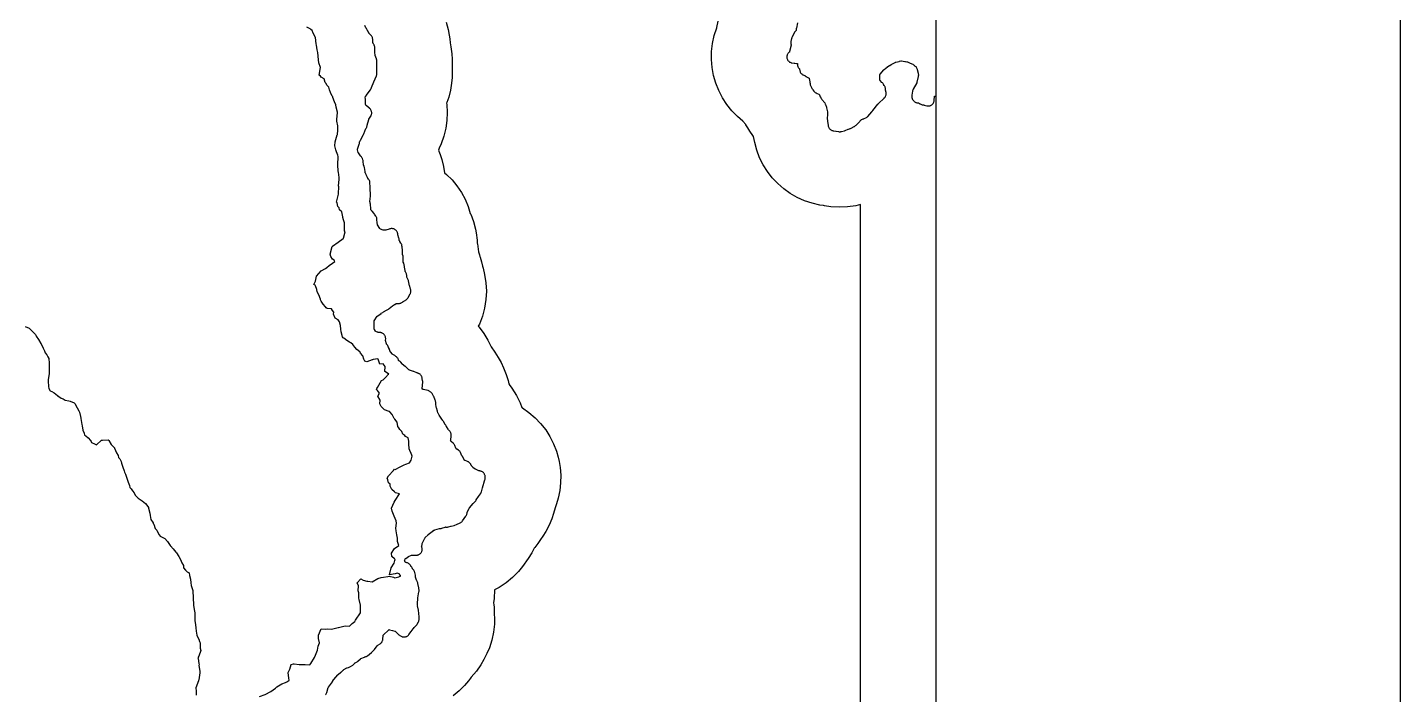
# Model space of a CAD drawing. Header units: millimetres. Extents: x 0 to 600, y 0 to 900.
# Drawn here: x 472.4 to 600, y 197.2 to 259.2 of the extents above; entities that cross this region are included whole.
import ezdxf

# ---------------------------------------------------------------- set-up
doc = ezdxf.new("R2010")
doc.units = ezdxf.units.MM
for name, color, linetype in [('CORTE', 1, 'Continuous'), ('GRABADO', 5, 'Continuous'), ('HOJA', 8, 'Continuous')]:
    doc.layers.add(name, color=color, linetype=linetype)

msp = doc.modelspace()

# ---------------------------------------------------------------- linework, layer by layer
at = {"layer": 'CORTE'}
for points in [[(556.82, 368.69), (556.82, 137.13), (556.82, 136.65), (556.82, 132.47), (556.82, 129.41), (556.82, 128.27)], [(493.98, 197.02), (494.51, 197.2), (495.02, 197.48), (495.47, 197.79), (495.54, 197.85), (495.59, 197.89), (496.07, 198.19), (496.39, 198.31), (496.59, 198.41), (496.74, 198.54), (496.7, 198.7), (496.65, 199.23), (496.8, 199.56), (496.93, 199.97), (497.13, 200.04), (497.2, 200.05), (497.68, 199.98), (498.22, 199.98), (498.23, 199.98), (498.66, 199.94), (498.67, 199.94), (498.67, 199.95), (498.74, 200.06), (499.09, 200.64), (499.17, 200.85), (499.37, 201.32), (499.44, 201.68), (499.57, 202), (499.47, 202.39), (499.45, 202.7), (499.72, 203.29), (500.13, 203.25), (500.28, 203.28), (500.66, 203.27), (500.79, 203.3), (501.28, 203.41), (501.31, 203.41), (501.43, 203.45), (501.83, 203.54), (501.94, 203.58), (502.35, 203.54), (502.59, 203.78), (502.84, 203.99), (502.89, 204.11), (503.35, 204.79), (503.35, 205.47), (503.35, 205.48), (503.25, 206.01), (503.2, 206.14), (503.2, 206.65), (503.15, 206.84), (503.17, 207.3), (503.06, 207.56), (503.41, 207.94), (503.61, 207.83), (503.96, 207.73), (504.04, 207.73), (504.46, 207.65), (504.96, 207.98), (505.3, 208.05), (505.5, 208.09), (505.91, 208.16), (506.04, 208.18), (506.42, 208.09), (506.57, 208.03), (506.92, 208.13), (507.05, 208.19), (507.1, 208.21), (507.06, 208.22), (507.02, 208.37), (506.78, 208.46), (506.58, 208.41), (506.05, 208.3), (506.22, 208.97), (506.49, 209.4), (506.56, 209.65), (506.58, 209.74), (506.51, 209.81), (506.27, 210), (506.25, 210.34), (506.51, 210.77), (506.93, 211.05), (506.79, 211.42), (506.81, 211.71), (506.74, 212.04), (506.67, 212.4), (506.66, 212.64), (506.7, 213.1), (506.68, 213.34), (506.49, 213.77), (506.49, 213.77), (506.3, 214.22), (506.26, 214.5), (506.49, 215.05), (506.59, 215.23), (506.99, 215.84), (506.61, 215.93), (506.51, 216.02), (506.27, 216.23), (506.11, 216.56), (506.11, 216.74), (505.97, 216.87), (505.89, 217.15), (505.83, 217.28), (505.98, 217.5), (506.44, 218.01), (506.53, 218.12), (506.6, 218.11), (507.05, 218.36), (507.43, 218.54), (507.58, 218.58), (507.91, 218.72), (508.06, 218.96), (508.18, 219.35), (508.15, 219.44), (508.06, 219.59), (507.95, 219.87), (507.88, 220.03), (507.85, 220.47), (507.85, 220.74), (507.8, 221.05), (507.56, 221.18), (507.47, 221.26), (507.3, 221.39), (507.19, 221.63), (507.02, 221.82), (506.93, 221.97), (506.82, 222.1), (506.78, 222.49), (506.55, 222.78), (506.52, 222.8), (506.5, 222.84), (506.3, 223.22), (506.09, 223.47), (506.06, 223.5), (506.03, 223.5), (505.61, 223.64), (505.47, 223.76), (505.28, 223.94), (505.16, 224.2), (505.18, 224.55), (504.98, 224.91), (505.12, 225.19), (504.93, 225.44), (504.86, 225.52), (504.88, 225.63), (504.93, 225.71), (505.31, 226.36), (505.47, 226.44), (505.7, 226.66), (505.98, 226.96), (505.99, 226.96), (505.98, 226.99), (505.62, 227.2), (505.67, 227.66), (505.56, 227.79), (505.48, 227.91), (505.15, 227.89), (505.02, 228.34), (504.99, 228.38), (504.98, 228.39), (504.53, 228.31), (504.49, 228.28), (504.46, 228.28), (503.94, 228.09), (503.78, 228.17), (503.67, 228.36), (503.59, 228.66), (503.36, 228.91), (503.32, 228.99), (503.29, 229.03), (503.02, 229.26), (502.84, 229.47), (502.74, 229.6), (502.66, 229.72), (502.47, 229.88), (502.34, 229.92), (502.1, 230.09), (501.82, 230.29), (501.74, 230.33), (501.68, 230.44), (501.58, 230.88), (501.53, 231.15), (501.51, 231.49), (501.41, 231.82), (501.35, 231.92), (501.28, 232.02), (501.01, 232.15), (500.87, 232.54), (500.88, 232.72), (500.75, 232.87), (500.66, 233.03), (500.26, 233.06), (500.18, 233.12), (500.12, 233.2), (499.9, 233.46), (499.7, 233.75), (499.65, 233.87), (499.64, 233.92), (499.48, 234.32), (499.34, 234.61), (499.32, 234.81), (499.17, 235.16), (499.14, 235.23), (499.04, 235.3), (499.17, 235.59), (499.29, 236.06), (499.72, 236.57), (500.12, 236.78), (500.24, 236.87), (500.44, 237.04), (500.77, 237.28), (500.97, 237.43), (500.91, 237.56), (500.76, 237.65), (500.6, 237.89), (500.54, 238.11), (500.74, 238.83), (500.76, 238.85), (501.29, 239.22), (501.76, 239.55), (501.78, 239.59), (501.93, 240.18), (501.87, 240.29), (501.87, 240.89), (501.88, 241.02), (501.78, 241.3), (501.73, 241.5), (501.73, 241.57), (501.64, 242.04), (501.41, 242.24), (501.39, 242.41), (501.26, 242.53), (501.21, 242.87), (501.15, 242.95), (501.26, 243.44), (501.33, 243.67), (501.32, 243.74), (501.35, 244.35), (501.33, 244.45), (501.39, 245.06), (501.39, 245.23), (501.31, 245.74), (501.3, 245.8), (501.26, 246.44), (501.3, 247.14), (501.3, 247.19), (501.26, 247.32), (501.12, 247.62), (501.08, 247.81), (500.99, 248.16), (501.01, 248.54), (501.21, 249.18), (501.22, 249.23), (501.26, 249.64), (501.27, 249.91), (501.27, 249.92), (501.26, 250.03), (501.17, 250.48), (501.16, 250.61), (501.22, 251.26), (501.22, 251.29), (501.1, 251.77), (501.06, 251.98), (500.96, 252.27), (500.8, 252.67), (500.79, 252.73), (500.74, 252.8), (500.58, 253.14), (500.48, 253.37), (500.43, 253.63), (500.23, 253.81), (500.16, 253.95), (500.07, 254.05), (499.98, 254.4), (499.71, 254.56), (499.65, 254.64), (499.52, 254.74), (499.66, 255.44), (499.66, 255.46), (499.5, 255.9), (499.47, 256.15), (499.42, 256.49), (499.39, 256.85), (499.35, 257.09), (499.28, 257.54), (499.25, 257.65), (499.17, 258.23), (498.97, 258.64), (498.86, 258.9), (498.75, 258.99), (498.68, 259.04), (498.39, 259.2)], [(511.33, 259.66), (511.51, 258.97), (511.61, 258.47), (511.65, 258.11), (511.69, 257.75), (511.77, 257.38), (511.86, 256.72), (511.88, 256.21), (511.88, 255.83), (511.88, 255.83), (511.89, 255.34), (511.87, 254.52), (511.83, 254), (511.73, 253.34), (511.56, 252.69), (511.39, 252.2), (511.36, 252.13), (511.38, 252.02), (511.42, 251.28), (511.39, 250.54), (511.28, 249.8), (511.11, 249.07), (510.86, 248.37), (510.67, 247.96), (510.6, 247.76), (510.63, 247.69), (510.76, 247.37), (510.93, 246.89), (511.09, 246.24), (511.18, 245.67), (511.36, 245.52), (511.87, 245.01), (512.33, 244.45), (512.74, 243.85), (513.08, 243.22), (513.36, 242.55), (513.57, 241.9), (513.61, 241.81), (513.86, 241.14), (514.05, 240.44), (514.14, 239.89), (514.18, 239.58), (514.2, 239.44), (514.22, 239.13), (514.24, 239.07), (514.33, 238.33), (514.42, 238.04), (514.46, 237.88), (514.47, 237.84), (514.6, 237.38), (514.69, 236.98), (514.75, 236.81), (514.9, 236.22), (515.02, 235.45), (515.06, 234.66), (515.02, 233.88), (514.89, 233.1), (514.69, 232.34), (514.41, 231.61), (514.3, 231.41), (514.38, 231.32), (514.82, 230.74), (515.19, 230.12), (515.46, 229.57), (515.52, 229.49), (515.86, 229), (516.17, 228.51), (516.43, 228.04), (516.64, 227.56), (516.89, 226.92), (517.07, 226.38), (517.15, 226.06), (517.23, 225.91), (517.26, 225.86), (517.43, 225.65), (517.85, 224.99), (518.19, 224.28), (518.35, 223.85), (518.41, 223.82), (519.02, 223.39), (519.59, 222.91), (520.1, 222.37), (520.57, 221.78), (520.97, 221.15), (521.3, 220.49), (521.57, 219.79), (521.73, 219.24), (521.82, 218.84), (521.91, 218.3), (521.97, 217.58), (521.96, 216.86), (521.88, 216.14), (521.73, 215.44), (521.57, 214.92), (521.53, 214.81), (521.5, 214.73), (521.45, 214.54), (521.31, 214.02), (521.15, 213.53), (520.9, 212.93), (520.59, 212.34), (520.32, 211.92), (520.09, 211.6), (519.83, 211.22), (519.56, 210.85), (519.5, 210.78), (519.28, 210.35), (518.94, 209.82), (518.42, 209.09), (518.04, 208.62), (517.49, 208.06), (516.89, 207.57), (516.24, 207.14), (515.82, 206.92), (515.79, 206.12), (515.72, 205.7), (515.75, 205.51), (515.77, 205.3), (515.8, 204.79), (515.8, 204.67), (515.82, 204.3), (515.81, 203.73), (515.72, 202.98), (515.57, 202.25), (515.34, 201.54), (515.1, 201.01), (514.83, 200.46), (514.56, 199.96), (514.13, 199.36), (513.65, 198.79), (513.58, 198.72), (513.39, 198.47), (513.04, 198.04), (512.54, 197.53), (511.99, 197.07)], [(549.82, 159.69), (549.82, 242.72), (549.39, 242.61), (548.62, 242.5), (547.84, 242.47), (547.07, 242.51), (546.49, 242.61), (546.37, 242.63), (546.04, 242.67), (545.32, 242.84), (544.62, 243.07), (543.94, 243.38), (543.3, 243.74), (542.7, 244.17), (542.14, 244.66), (541.63, 245.2), (541.18, 245.78), (540.78, 246.41), (540.45, 247.07), (540.19, 247.76), (539.99, 248.47), (539.89, 249.03), (539.89, 249.05), (539.83, 249.12), (539.54, 249.53), (539.34, 249.84), (539.18, 250.12), (539.16, 250.14), (538.88, 250.48), (538.39, 250.89), (537.87, 251.42), (537.4, 252.01), (536.99, 252.63), (536.65, 253.3), (536.37, 253.99), (536.17, 254.71), (536.03, 255.45), (535.97, 256.2), (535.99, 256.94), (536.07, 257.69), (536.23, 258.42), (536.47, 259.13), (536.47, 259.13), (536.47, 259.16), (536.6, 259.76)], [(472.21, 231.39), (472.57, 231.22), (472.6, 231.2), (472.62, 231.19), (472.91, 230.89), (473.16, 230.63), (473.21, 230.57), (473.24, 230.5), (473.44, 230.17), (473.66, 229.81), (473.67, 229.79), (473.69, 229.77), (473.88, 229.36), (474, 229.11), (474.07, 228.93), (474.21, 228.75), (474.32, 228.56), (474.4, 228.4), (474.43, 227.97), (474.43, 227.69), (474.45, 227.3), (474.43, 226.99), (474.34, 226.45), (474.35, 226.3), (474.37, 225.82), (474.42, 225.63), (474.53, 225.41), (474.7, 225.35), (474.9, 225.22), (475.22, 224.97), (475.24, 224.96), (475.24, 224.95), (475.56, 224.72), (475.75, 224.65), (475.93, 224.54), (476.25, 224.48), (476.38, 224.45), (476.75, 224.28), (476.79, 224.26), (476.82, 224.23), (477.04, 223.84), (477.2, 223.56), (477.26, 223.42), (477.36, 223.03), (477.39, 222.87), (477.39, 222.83), (477.47, 222.29), (477.5, 222.15), (477.57, 221.74), (477.68, 221.46), (477.73, 221.3), (477.85, 221.22), (478.05, 221.04), (478.28, 220.79), (478.33, 220.7), (478.38, 220.62), (478.64, 220.49), (478.84, 220.4), (479.31, 220.81), (479.36, 220.83), (479.39, 220.83), (479.92, 220.84), (479.95, 220.82), (479.99, 220.79), (480.19, 220.41), (480.48, 220.15), (480.5, 220.1), (480.52, 220.08), (480.68, 219.64), (480.85, 219.39), (480.89, 219.22), (481.01, 219.08), (481.14, 218.85), (481.16, 218.68), (481.27, 218.33), (481.4, 217.99), (481.43, 217.85), (481.54, 217.67), (481.62, 217.4), (481.66, 217.29), (481.77, 216.91), (481.91, 216.6), (481.94, 216.44), (482.05, 216.3), (482.19, 216.11), (482.32, 215.92), (482.42, 215.72), (482.57, 215.56), (482.7, 215.43), (483, 215.24), (483.04, 215.19), (483.07, 215.18), (483.38, 214.94), (483.62, 214.67), (483.67, 214.56), (483.67, 214.5), (483.8, 214.03), (483.83, 213.81), (483.88, 213.46), (484.1, 213.13), (484.1, 213.07), (484.15, 213.02), (484.28, 212.62), (484.44, 212.45), (484.52, 212.24), (484.66, 212.02), (484.75, 211.9), (485.01, 211.78), (485.12, 211.72), (485.17, 211.68), (485.44, 211.41), (485.68, 211.05), (485.69, 211.02), (485.7, 211.01), (485.97, 210.72), (486.22, 210.41), (486.24, 210.4), (486.26, 210.36), (486.49, 210.01), (486.67, 209.67), (486.71, 209.59), (486.76, 209.43), (486.93, 209.17), (486.93, 208.96), (487.09, 208.75), (487.26, 208.6), (487.43, 208.49), (487.49, 208.26), (487.57, 207.92), (487.59, 207.56), (487.64, 207.33), (487.8, 206.86), (487.8, 206.83), (487.81, 206.16), (487.81, 206.16), (487.85, 205.52), (487.85, 205.47), (487.94, 204.95), (487.96, 204.77), (487.96, 204.27), (487.98, 204.08), (488.04, 203.68), (488.05, 203.39), (488.09, 203.07), (488.17, 202.71), (488.22, 202.56), (488.33, 202.34), (488.42, 202.13), (488.46, 202), (488.47, 201.49), (488.53, 201.29), (488.33, 200.76), (488.25, 200.6), (488.27, 200.54), (488.34, 200.06), (488.36, 199.94), (488.35, 199.9), (488.45, 199.37), (488.45, 199.21), (488.34, 198.56), (488.32, 198.5), (488.31, 198.46), (488.05, 197.81), (488.1, 197.51), (488.09, 197.12)]]:
    msp.add_lwpolyline(points, dxfattribs=at)
at = {"layer": 'GRABADO'}
for points in [[(500.11, 197.15), (500.14, 197.2), (500.17, 197.24), (500.2, 197.32), (500.23, 197.39), (500.37, 197.83), (500.38, 197.86), (500.39, 197.88), (500.75, 198.38), (500.75, 198.39), (500.86, 198.55), (500.88, 198.58), (501.26, 199.02), (501.3, 199.05), (501.55, 199.27), (501.56, 199.27), (501.79, 199.48), (501.81, 199.5), (501.83, 199.51), (502.1, 199.66), (502.12, 199.67), (502.14, 199.67), (502.26, 199.7), (502.32, 199.72), (502.37, 199.75), (502.43, 199.78), (502.65, 199.93), (502.7, 199.97), (502.75, 200.01), (502.84, 200.1), (502.85, 200.12), (502.87, 200.13), (503.04, 200.24), (503.08, 200.26), (503.11, 200.29), (503.36, 200.51), (503.39, 200.53), (503.41, 200.54), (503.73, 200.67), (503.76, 200.68), (503.81, 200.69), (503.86, 200.71), (503.91, 200.73), (503.95, 200.76), (504, 200.79), (504, 200.79), (504, 200.8), (504.39, 201.1), (504.45, 201.15), (504.61, 201.32), (504.66, 201.38), (504.92, 201.73), (504.94, 201.76), (504.97, 201.77), (505.18, 201.9), (505.22, 201.93), (505.27, 201.96), (505.3, 202), (505.34, 202.05), (505.37, 202.09), (505.39, 202.14), (505.41, 202.2), (505.43, 202.25), (505.44, 202.3), (505.44, 202.33), (505.47, 202.68), (505.47, 202.72), (505.5, 202.75), (505.98, 203.18), (506.02, 203.22), (506.07, 203.21), (506.34, 203.14), (506.34, 203.14), (506.57, 203.08), (506.6, 203.07), (506.63, 203.05), (506.71, 202.94), (506.74, 202.91), (506.78, 202.88), (506.93, 202.74), (506.93, 202.74), (506.98, 202.7), (507.03, 202.66), (507.08, 202.63), (507.13, 202.6), (507.19, 202.58), (507.25, 202.56), (507.3, 202.55), (507.36, 202.54), (507.41, 202.54), (507.46, 202.54), (507.51, 202.55), (507.56, 202.56), (507.61, 202.57), (507.66, 202.59), (507.71, 202.62), (507.75, 202.65), (507.79, 202.68), (507.83, 202.72), (507.86, 202.76), (508.07, 203.04), (508.07, 203.05), (508.35, 203.41), (508.37, 203.43), (508.38, 203.45), (508.51, 203.56), (508.55, 203.6), (508.58, 203.64), (508.61, 203.68), (508.64, 203.73), (508.76, 203.96), (508.78, 204.02), (508.8, 204.07), (508.81, 204.12), (508.82, 204.18), (508.82, 204.23), (508.81, 204.37), (508.81, 204.39), (508.79, 204.75), (508.78, 204.78), (508.76, 204.96), (508.75, 205.03), (508.65, 205.43), (508.64, 205.46), (508.65, 205.49), (508.66, 205.55), (508.67, 205.63), (508.69, 206.14), (508.69, 206.19), (508.72, 206.36), (508.72, 206.37), (508.8, 206.73), (508.81, 206.79), (508.81, 206.85), (508.81, 206.91), (508.8, 206.97), (508.77, 207.08), (508.77, 207.1), (508.69, 207.52), (508.69, 207.52), (508.68, 207.58), (508.66, 207.64), (508.64, 207.69), (508.61, 207.74), (508.6, 207.76), (508.59, 207.79), (508.58, 207.81), (508.49, 208.08), (508.48, 208.1), (508.48, 208.13), (508.48, 208.17), (508.48, 208.23), (508.47, 208.29), (508.41, 208.52), (508.39, 208.58), (508.37, 208.63), (508.35, 208.69), (508.31, 208.73), (508.2, 208.88), (508.19, 208.9), (508.18, 208.92), (508.16, 208.97), (508.13, 209.01), (508.1, 209.05), (508.08, 209.07), (508.07, 209.09), (508.06, 209.11), (508.04, 209.13), (508.02, 209.18), (507.99, 209.23), (507.95, 209.27), (507.91, 209.31), (507.87, 209.34), (507.83, 209.37), (507.78, 209.4), (507.73, 209.42), (507.67, 209.44), (507.6, 209.45), (507.58, 209.46), (507.55, 209.48), (507.52, 209.49), (507.5, 209.52), (507.48, 209.55), (507.47, 209.59), (507.45, 209.64), (507.47, 209.68), (507.53, 209.8), (507.55, 209.83), (507.57, 209.84), (507.78, 209.99), (507.8, 210), (507.82, 210.01), (508.09, 210.14), (508.11, 210.15), (508.14, 210.15), (508.45, 210.14), (508.46, 210.14), (508.54, 210.14), (508.6, 210.15), (508.65, 210.15), (508.7, 210.17), (508.75, 210.18), (508.8, 210.21), (508.85, 210.23), (508.89, 210.27), (508.93, 210.3), (508.96, 210.34), (509, 210.38), (509.02, 210.43), (509.05, 210.47), (509.07, 210.52), (509.08, 210.58), (509.09, 210.63), (509.09, 210.68), (509.09, 210.73), (509.08, 210.79), (509.07, 210.84), (509.06, 210.89), (509.04, 210.94), (509.05, 210.98), (509.05, 210.99), (509.07, 211.04), (509.09, 211.1), (509.1, 211.18), (509.1, 211.2), (509.11, 211.22), (509.35, 211.73), (509.37, 211.76), (509.38, 211.78), (509.64, 212.04), (509.65, 212.05), (509.66, 212.07), (510.14, 212.43), (510.16, 212.45), (510.19, 212.46), (510.19, 212.46), (510.2, 212.46), (510.23, 212.47), (510.26, 212.48), (510.71, 212.61), (510.73, 212.62), (510.76, 212.62), (510.76, 212.62), (510.81, 212.62), (510.86, 212.63), (510.91, 212.65), (511.23, 212.75), (511.26, 212.76), (511.29, 212.75), (511.34, 212.75), (511.4, 212.75), (511.45, 212.75), (511.5, 212.76), (511.55, 212.77), (511.76, 212.83), (511.78, 212.83), (512.06, 212.91), (512.13, 212.93), (512.27, 212.98), (512.3, 213), (512.63, 213.15), (512.68, 213.17), (512.72, 213.21), (512.77, 213.24), (512.81, 213.28), (512.84, 213.33), (513.15, 213.76), (513.19, 213.81), (513.21, 213.86), (513.24, 213.92), (513.28, 214.07), (513.29, 214.1), (513.47, 214.51), (513.48, 214.53), (513.5, 214.55), (513.82, 214.93), (513.83, 214.95), (514.07, 215.2), (514.1, 215.24), (514.12, 215.27), (514.34, 215.59), (514.34, 215.59), (514.51, 215.83), (514.54, 215.88), (514.56, 215.92), (514.58, 215.96), (514.6, 216.01), (514.7, 216.4), (514.76, 216.6), (514.85, 216.93), (514.86, 216.96), (514.93, 217.15), (514.95, 217.21), (514.96, 217.26), (514.96, 217.31), (514.96, 217.36), (514.96, 217.41), (514.95, 217.47), (514.94, 217.53), (514.92, 217.58), (514.9, 217.63), (514.88, 217.68), (514.85, 217.73), (514.81, 217.77), (514.78, 217.81), (514.74, 217.84), (514.69, 217.88), (514.64, 217.9), (514.6, 217.92), (514.54, 217.94), (514.49, 217.95), (514.44, 217.96), (514.42, 217.96), (514.39, 217.96), (514.36, 217.97), (514.04, 218.13), (514.02, 218.14), (514, 218.15), (513.84, 218.26), (513.83, 218.27), (513.82, 218.29), (513.7, 218.41), (513.68, 218.43), (513.67, 218.46), (513.65, 218.5), (513.63, 218.54), (513.61, 218.59), (513.58, 218.63), (513.55, 218.67), (513.51, 218.7), (513.48, 218.73), (513.44, 218.77), (513.39, 218.8), (513.38, 218.81), (513.32, 218.84), (513.26, 218.86), (513.08, 218.92), (513.04, 218.94), (513.02, 218.97), (512.83, 219.31), (512.82, 219.33), (512.8, 219.36), (512.78, 219.41), (512.77, 219.42), (512.76, 219.44), (512.69, 219.62), (512.67, 219.67), (512.64, 219.71), (512.61, 219.75), (512.58, 219.79), (512.54, 219.83), (512.5, 219.86), (512.46, 219.89), (512.31, 219.98), (512.29, 219.99), (512.28, 220), (512.26, 220.02), (512.25, 220.05), (512.23, 220.08), (512.13, 220.34), (512.1, 220.39), (512.08, 220.43), (512.04, 220.48), (512.01, 220.52), (511.97, 220.55), (511.82, 220.68), (511.8, 220.69), (511.79, 220.71), (511.77, 220.73), (511.74, 220.76), (511.75, 220.81), (511.8, 221.23), (511.8, 221.29), (511.8, 221.35), (511.79, 221.4), (511.77, 221.46), (511.75, 221.51), (511.73, 221.56), (511.7, 221.61), (511.66, 221.66), (511.54, 221.8), (511.51, 221.84), (511.35, 222.08), (511.33, 222.11), (511.31, 222.16), (511.29, 222.21), (511.26, 222.25), (511.21, 222.31), (511.2, 222.32), (511.19, 222.34), (511.08, 222.56), (511.06, 222.6), (511.03, 222.64), (510.93, 222.78), (510.92, 222.79), (510.81, 222.95), (510.81, 222.96), (510.68, 223.15), (510.68, 223.16), (510.58, 223.33), (510.56, 223.35), (510.56, 223.37), (510.52, 223.49), (510.52, 223.51), (510.42, 223.84), (510.41, 223.88), (510.36, 224.19), (510.36, 224.22), (510.35, 224.37), (510.34, 224.43), (510.33, 224.48), (510.31, 224.53), (510.18, 224.87), (510.16, 224.91), (510.13, 224.96), (510.01, 225.16), (509.97, 225.21), (509.94, 225.25), (509.9, 225.29), (509.85, 225.33), (509.81, 225.36), (509.76, 225.39), (509.71, 225.41), (509.66, 225.43), (509.61, 225.44), (509.22, 225.53), (509.2, 225.53), (509.18, 225.54), (509.17, 225.55), (509.11, 225.57), (509.11, 225.64), (509.15, 226.21), (509.15, 226.26), (509.15, 226.31), (509.14, 226.35), (509.1, 226.55), (509.1, 226.56), (509.08, 226.63), (509.07, 226.69), (509.05, 226.74), (509.03, 226.78), (509, 226.83), (508.97, 226.87), (508.94, 226.91), (508.9, 226.95), (508.85, 226.98), (508.81, 227), (508.76, 227.03), (508.72, 227.04), (508.68, 227.06), (508.64, 227.06), (508.63, 227.07), (508.61, 227.07), (508.33, 227.19), (508.29, 227.21), (508.11, 227.27), (508.1, 227.27), (507.91, 227.34), (507.89, 227.35), (507.86, 227.37), (507.58, 227.63), (507.57, 227.64), (507.53, 227.68), (507.25, 227.9), (507.24, 227.91), (507.23, 227.93), (507.11, 228.06), (507.08, 228.1), (507.04, 228.13), (507, 228.16), (506.95, 228.19), (506.92, 228.2), (506.91, 228.24), (506.9, 228.28), (506.88, 228.34), (506.85, 228.39), (506.82, 228.44), (506.78, 228.48), (506.74, 228.53), (506.7, 228.57), (506.65, 228.61), (506.54, 228.69), (506.5, 228.71), (506.37, 228.79), (506.35, 228.8), (506.33, 228.82), (506.14, 229.02), (506.12, 229.04), (506.11, 229.08), (506.1, 229.14), (506.09, 229.18), (506.07, 229.23), (506.05, 229.27), (505.98, 229.42), (505.97, 229.44), (505.96, 229.47), (505.94, 229.52), (505.92, 229.57), (505.89, 229.62), (505.86, 229.66), (505.82, 229.71), (505.79, 229.73), (505.78, 229.77), (505.7, 230.08), (505.7, 230.11), (505.7, 230.13), (505.71, 230.23), (505.71, 230.28), (505.7, 230.34), (505.69, 230.39), (505.68, 230.44), (505.66, 230.5), (505.64, 230.54), (505.61, 230.59), (505.57, 230.63), (505.54, 230.67), (505.49, 230.71), (505.44, 230.74), (505.39, 230.77), (505.39, 230.77), (505.34, 230.8), (505.29, 230.81), (505.24, 230.82), (505.19, 230.83), (505, 230.84), (504.98, 230.85), (504.95, 230.85), (504.84, 230.89), (504.8, 230.91), (504.77, 230.94), (504.67, 231.11), (504.65, 231.14), (504.65, 231.17), (504.63, 231.46), (504.63, 231.48), (504.63, 231.84), (504.63, 231.88), (504.64, 231.91), (504.92, 232.34), (504.94, 232.36), (504.96, 232.38), (505.27, 232.6), (505.28, 232.61), (505.3, 232.62), (505.44, 232.69), (505.48, 232.71), (505.51, 232.74), (505.62, 232.81), (505.65, 232.83), (505.96, 233.01), (506, 233.03), (506.03, 233.06), (506.34, 233.3), (506.35, 233.31), (506.51, 233.42), (506.52, 233.43), (506.54, 233.44), (506.67, 233.51), (506.69, 233.52), (506.72, 233.52), (506.9, 233.52), (506.95, 233.52), (507, 233.53), (507.05, 233.54), (507.1, 233.56), (507.15, 233.58), (507.2, 233.61), (507.33, 233.69), (507.34, 233.7), (507.52, 233.81), (507.56, 233.84), (507.6, 233.87), (507.66, 233.93), (507.71, 233.97), (507.75, 234.02), (507.78, 234.07), (507.98, 234.41), (508, 234.46), (508.02, 234.51), (508.04, 234.57), (508.05, 234.63), (508.05, 234.68), (508.05, 234.74), (508.04, 234.8), (508.02, 234.85), (507.94, 235.13), (507.93, 235.16), (507.9, 235.31), (507.89, 235.32), (507.82, 235.63), (507.81, 235.67), (507.79, 235.72), (507.68, 235.98), (507.67, 236.01), (507.67, 236.04), (507.67, 236.05), (507.67, 236.11), (507.66, 236.17), (507.65, 236.22), (507.63, 236.28), (507.61, 236.33), (507.54, 236.46), (507.54, 236.48), (507.53, 236.5), (507.51, 236.62), (507.49, 236.67), (507.48, 236.7), (507.48, 236.72), (507.41, 237.15), (507.4, 237.22), (507.38, 237.28), (507.34, 237.37), (507.33, 237.4), (507.33, 237.43), (507.34, 237.76), (507.34, 237.82), (507.33, 237.87), (507.32, 237.93), (507.28, 238.07), (507.27, 238.1), (507.27, 238.12), (507.26, 238.42), (507.26, 238.44), (507.23, 238.78), (507.23, 238.8), (507.22, 238.89), (507.21, 238.94), (507.19, 238.99), (507.17, 239.04), (507.15, 239.09), (507.12, 239.14), (507.03, 239.27), (507.01, 239.31), (506.97, 239.38), (506.96, 239.41), (506.96, 239.44), (506.96, 239.47), (506.95, 239.52), (506.93, 239.58), (506.83, 239.91), (506.83, 239.93), (506.82, 239.97), (506.82, 240.02), (506.81, 240.07), (506.79, 240.12), (506.77, 240.17), (506.74, 240.22), (506.72, 240.26), (506.68, 240.3), (506.64, 240.34), (506.6, 240.37), (506.56, 240.4), (506.51, 240.43), (506.47, 240.45), (506.42, 240.46), (506.36, 240.47), (506.31, 240.48), (506.26, 240.48), (506.21, 240.48), (506.15, 240.47), (506.08, 240.45), (506.04, 240.44), (505.72, 240.35), (505.69, 240.34), (505.67, 240.34), (505.53, 240.33), (505.5, 240.33), (505.48, 240.34), (505.22, 240.43), (505.18, 240.45), (505.16, 240.48), (504.95, 240.83), (504.94, 240.86), (504.93, 240.88), (504.93, 240.89), (504.92, 240.95), (504.92, 240.98), (504.88, 241.37), (504.88, 241.43), (504.87, 241.48), (504.85, 241.53), (504.83, 241.58), (504.8, 241.63), (504.67, 241.83), (504.63, 241.89), (504.45, 242.1), (504.39, 242.15), (504.37, 242.18), (504.36, 242.21), (504.34, 242.24), (504.34, 242.26), (504.33, 242.28), (504.28, 242.77), (504.27, 242.83), (504.25, 242.94), (504.24, 242.96), (504.24, 242.99), (504.28, 243.5), (504.29, 243.55), (504.28, 243.66), (504.28, 243.67), (504.27, 244.16), (504.27, 244.22), (504.25, 244.33), (504.25, 244.37), (504.24, 244.73), (504.24, 244.78), (504.23, 244.83), (504.22, 244.88), (504.2, 244.92), (504.19, 244.94), (504.17, 244.99), (504.15, 245.03), (504.12, 245.08), (504.04, 245.18), (504.02, 245.2), (504.01, 245.22), (503.88, 245.49), (503.88, 245.5), (503.82, 245.63), (503.81, 245.65), (503.81, 245.68), (503.81, 245.69), (503.81, 245.74), (503.8, 245.79), (503.73, 246.17), (503.72, 246.21), (503.7, 246.25), (503.65, 246.4), (503.64, 246.43), (503.64, 246.45), (503.62, 246.7), (503.62, 246.76), (503.61, 246.81), (503.59, 246.87), (503.54, 246.99), (503.52, 247.04), (503.49, 247.09), (503.46, 247.14), (503.42, 247.18), (503.38, 247.22), (503.37, 247.23), (503.35, 247.25), (503.17, 247.51), (503.15, 247.53), (503.15, 247.56), (503.09, 247.8), (503.08, 247.83), (503.09, 247.87), (503.25, 248.33), (503.27, 248.39), (503.28, 248.45), (503.28, 248.51), (503.28, 248.55), (503.3, 248.58), (503.34, 248.64), (503.37, 248.69), (503.65, 249.22), (503.68, 249.28), (503.87, 249.77), (503.89, 249.8), (503.92, 249.86), (503.94, 249.91), (503.96, 249.97), (503.97, 250.02), (503.98, 250.06), (503.99, 250.09), (504.13, 250.61), (504.14, 250.64), (504.15, 250.66), (504.32, 250.92), (504.35, 250.97), (504.37, 251.02), (504.39, 251.07), (504.4, 251.12), (504.41, 251.17), (504.41, 251.23), (504.41, 251.28), (504.4, 251.33), (504.39, 251.39), (504.37, 251.44), (504.34, 251.49), (504.32, 251.53), (504.28, 251.57), (504.25, 251.61), (504.2, 251.65), (504.2, 251.66), (503.91, 251.9), (503.88, 251.93), (503.87, 251.94), (503.85, 251.97), (503.84, 252.01), (503.82, 252.54), (503.81, 252.6), (503.8, 252.65), (503.78, 252.71), (503.82, 252.75), (503.88, 252.82), (503.9, 252.85), (504.29, 253.37), (504.33, 253.43), (504.36, 253.49), (504.4, 253.58), (504.4, 253.59), (504.61, 254.11), (504.61, 254.11), (504.84, 254.67), (504.85, 254.71), (504.87, 254.76), (504.87, 254.81), (504.88, 254.86), (504.89, 255.35), (504.89, 255.41), (504.88, 255.46), (504.88, 255.49), (504.88, 256.06), (504.88, 256.11), (504.87, 256.16), (504.86, 256.2), (504.85, 256.25), (504.73, 256.56), (504.73, 256.59), (504.72, 256.61), (504.7, 256.83), (504.69, 256.88), (504.7, 257.22), (504.7, 257.27), (504.7, 257.31), (504.69, 257.37), (504.68, 257.42), (504.67, 257.47), (504.65, 257.51), (504.63, 257.56), (504.6, 257.6), (504.57, 257.64), (504.55, 257.67), (504.53, 257.7), (504.52, 257.74), (504.5, 258.09), (504.49, 258.14), (504.48, 258.19), (504.47, 258.24), (504.45, 258.29), (504.42, 258.34), (504.39, 258.38), (504.36, 258.42), (504.2, 258.59), (504.19, 258.61), (504.18, 258.62), (504.01, 258.89), (503.99, 258.93), (503.98, 258.95), (503.95, 259), (503.92, 259.06), (503.9, 259.09), (503.88, 259.11), (503.87, 259.13), (503.77, 259.35)], [(543.97, 259.61), (543.87, 259.1), (543.86, 259.06), (543.85, 258.95), (543.84, 258.92), (543.83, 258.89), (543.76, 258.8), (543.73, 258.75), (543.47, 258.3), (543.45, 258.25), (543.43, 258.19), (543.41, 258.14), (543.35, 257.87), (543.35, 257.82), (543.34, 257.77), (543.34, 257.72), (543.35, 257.67), (543.36, 257.62), (543.37, 257.58), (543.38, 257.56), (543.37, 257.52), (543.23, 256.93), (543.22, 256.89), (543.19, 256.87), (543.17, 256.85), (543.13, 256.81), (543.09, 256.77), (543.06, 256.72), (543.03, 256.68), (543.01, 256.63), (543, 256.58), (542.98, 256.52), (542.98, 256.47), (542.98, 256.41), (542.98, 256.36), (542.99, 256.31), (543.01, 256.26), (543.03, 256.2), (543.05, 256.16), (543.08, 256.11), (543.11, 256.07), (543.15, 256.03), (543.19, 256), (543.24, 255.96), (543.29, 255.94), (543.34, 255.92), (543.39, 255.9), (543.44, 255.89), (543.45, 255.89), (543.65, 255.85), (543.73, 255.84), (543.88, 255.82), (543.96, 255.81), (543.96, 255.72), (543.97, 255.67), (543.98, 255.62), (543.99, 255.57), (544.01, 255.52), (544.03, 255.47), (544.06, 255.42), (544.09, 255.38), (544.12, 255.35), (544.14, 255.33), (544.15, 255.3), (544.19, 255.13), (544.21, 255.07), (544.23, 255.02), (544.25, 254.97), (544.28, 254.93), (544.32, 254.89), (544.36, 254.85), (544.4, 254.81), (544.45, 254.78), (544.5, 254.76), (544.55, 254.74), (544.63, 254.71), (544.66, 254.7), (544.68, 254.68), (544.69, 254.67), (544.73, 254.63), (544.77, 254.6), (544.82, 254.57), (544.88, 254.54), (545, 254.5), (545.04, 254.47), (545.06, 254.42), (545.12, 254.11), (545.13, 254.07), (545.14, 253.96), (545.15, 253.9), (545.16, 253.84), (545.18, 253.78), (545.29, 253.54), (545.31, 253.5), (545.33, 253.47), (545.35, 253.44), (545.36, 253.43), (545.4, 253.37), (545.5, 253.25), (545.54, 253.2), (545.57, 253.17), (545.62, 253.14), (545.66, 253.11), (545.71, 253.09), (545.8, 253.05), (545.8, 253.04), (545.95, 252.98), (545.98, 252.96), (546, 252.92), (546.09, 252.74), (546.1, 252.72), (546.18, 252.57), (546.2, 252.53), (546.23, 252.49), (546.32, 252.38), (546.35, 252.34), (546.39, 252.3), (546.46, 252.23), (546.49, 252.21), (546.5, 252.18), (546.55, 252.04), (546.56, 252.01), (546.66, 251.75), (546.67, 251.73), (546.67, 251.71), (546.75, 251.34), (546.76, 251.29), (546.77, 251.16), (546.77, 251.12), (546.74, 250.69), (546.74, 250.64), (546.75, 250.59), (546.76, 250.54), (546.77, 250.48), (546.77, 250.45), (546.82, 250.05), (546.83, 249.99), (546.85, 249.94), (546.87, 249.89), (546.89, 249.84), (546.92, 249.8), (546.95, 249.76), (546.99, 249.72), (547.03, 249.68), (547.07, 249.65), (547.12, 249.62), (547.17, 249.6), (547.22, 249.59), (547.27, 249.57), (547.33, 249.57), (547.36, 249.56), (547.52, 249.54), (547.55, 249.54), (547.78, 249.49), (547.84, 249.48), (547.9, 249.48), (547.95, 249.48), (548.01, 249.49), (548.07, 249.5), (548.33, 249.58), (548.39, 249.6), (548.68, 249.72), (548.69, 249.73), (548.71, 249.73), (548.81, 249.76), (548.86, 249.77), (548.9, 249.79), (548.94, 249.81), (549.22, 249.96), (549.26, 249.98), (549.29, 250), (549.36, 250.05), (549.41, 250.09), (549.62, 250.29), (549.65, 250.32), (549.89, 250.59), (549.91, 250.61), (549.94, 250.62), (550.08, 250.67), (550.13, 250.68), (550.17, 250.7), (550.33, 250.78), (550.38, 250.81), (550.42, 250.84), (550.46, 250.87), (550.5, 250.91), (550.87, 251.34), (550.9, 251.37), (550.91, 251.38), (550.94, 251.41), (550.97, 251.45), (551.43, 252.03), (551.44, 252.05), (551.46, 252.06), (551.47, 252.07), (551.47, 252.08), (551.52, 252.12), (551.53, 252.13), (551.98, 252.57), (552.01, 252.59), (552.03, 252.62), (552.07, 252.66), (552.11, 252.7), (552.14, 252.75), (552.16, 252.8), (552.18, 252.85), (552.2, 252.9), (552.21, 252.96), (552.21, 253.01), (552.21, 253.07), (552.2, 253.12), (552.15, 253.36), (552.15, 253.38), (552.15, 253.41), (552.15, 253.43), (552.15, 253.48), (552.14, 253.54), (552.12, 253.59), (552.1, 253.64), (552.07, 253.69), (552.04, 253.74), (552, 253.78), (552, 253.79), (551.99, 253.78), (551.98, 253.81), (551.98, 253.81), (551.98, 253.81), (551.95, 253.89), (551.92, 253.94), (551.89, 253.99), (551.86, 254.03), (551.82, 254.07), (551.64, 254.23), (551.61, 254.27), (551.61, 254.31), (551.61, 254.76), (551.61, 254.8), (551.64, 254.84), (551.98, 255.24), (551.99, 255.26), (552.01, 255.27), (552.32, 255.52), (552.33, 255.53), (552.35, 255.54), (552.52, 255.64), (552.54, 255.65), (552.67, 255.72), (552.68, 255.73), (553.04, 255.93), (553.06, 255.94), (553.09, 255.95), (553.41, 256.02), (553.46, 256.03), (553.58, 256.07), (553.61, 256.08), (553.64, 256.07), (553.94, 256.01), (554, 256), (554.13, 255.99), (554.16, 255.99), (554.18, 255.98), (554.37, 255.88), (554.45, 255.85), (554.67, 255.77), (554.7, 255.76), (554.72, 255.74), (554.76, 255.7), (554.8, 255.66), (554.85, 255.62), (554.97, 255.54), (555, 255.52), (555.01, 255.48), (555.08, 255.29), (555.09, 255.26), (555.22, 254.81), (555.23, 254.77), (555.22, 254.74), (555.21, 254.72), (555.19, 254.67), (555.18, 254.62), (555.07, 254.08), (555.06, 254.06), (555.05, 254.03), (554.73, 253.45), (554.72, 253.43), (554.69, 253.38), (554.67, 253.34), (554.66, 253.29), (554.65, 253.24), (554.59, 252.87), (554.58, 252.81), (554.58, 252.75), (554.58, 252.7), (554.59, 252.64), (554.61, 252.59), (554.63, 252.54), (554.66, 252.49), (554.69, 252.44), (554.69, 252.45), (554.74, 252.38), (554.77, 252.34), (554.82, 252.3), (554.86, 252.27), (554.91, 252.24), (554.96, 252.21), (555.01, 252.19), (555.07, 252.18), (555.12, 252.17), (555.17, 252.17), (555.2, 252.16), (555.23, 252.15), (555.26, 252.14), (555.28, 252.12), (555.32, 252.09), (555.37, 252.07), (555.42, 252.04), (555.49, 252.01), (555.55, 251.99), (555.6, 251.98), (555.65, 251.97), (555.71, 251.97), (555.72, 251.97), (555.74, 251.96), (555.98, 251.9), (556.03, 251.88), (556.08, 251.88), (556.14, 251.88), (556.19, 251.88), (556.24, 251.89), (556.29, 251.9), (556.34, 251.92), (556.39, 251.94), (556.44, 251.97), (556.48, 252), (556.52, 252.04), (556.55, 252.08), (556.58, 252.12), (556.61, 252.17), (556.63, 252.22), (556.65, 252.27), (556.66, 252.32), (556.67, 252.37), (556.69, 252.8), (556.82, 252.8), (556.82, 159.69)]]:
    msp.add_lwpolyline(points, dxfattribs=at)
at = {"layer": 'HOJA'}
msp.add_lwpolyline([(0, 0), (600, 0), (600, 900), (0, 900)], close=True, dxfattribs=at)

doc.saveas('drawing.dxf')
